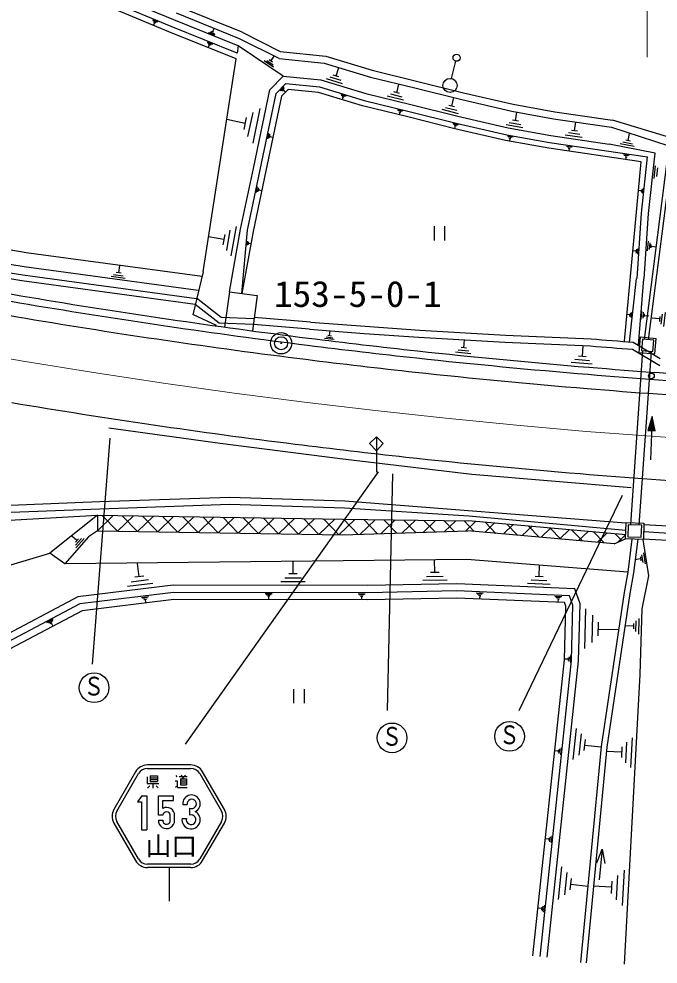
# Model space of a CAD drawing. Units: millimetres, scale not verified. Extents: x 40000 to 680000, y 20000 to 380000.
# Drawn here: x 181498 to 226404, y 249179 to 315557 of the extents above; entities that cross this region are included whole.
import ezdxf
from ezdxf.enums import TextEntityAlignment as Align

# ---------------------------------------------------------------- set-up
doc = ezdxf.new("R2010")
doc.units = ezdxf.units.MM
doc.header["$LTSCALE"] = 1000
doc.linetypes.add('CHAIN', pattern=[18.5, 12, -1.5, 3.5, -1.5])
for name, color, linetype, lineweight in [('M-BGD', 7, 'Continuous', 25), ('M-BMK', 2, 'CHAIN', 13), ('M-BMK-SRVR', 3, 'Continuous', 25), ('M-STR-HTXT', 7, 'Continuous', 13), ('M-STR-STRC', 7, 'Continuous', 25)]:
    doc.layers.add(name, color=color, linetype=linetype, lineweight=lineweight)
doc.styles.add('ＭＳ ゴシック', font='')
doc.styles.get('ＭＳ ゴシック').set_extended_font_data('MS Gothic')

# ---------------------------------------------------------------- blocks, each defined once
blk = doc.blocks.new('BUHIN47')
at = {"color": 7, "linetype": 'Continuous', "lineweight": 25}
for p, q in [((5, -6), (-120, 160)), ((242, 9), (-76, -230)), ((-67, -139), (153, 26)), ((61, 36), (-51, -48))]:
    blk.add_line(p, q, dxfattribs=at)
blk = doc.blocks.new('BUHIN140')
at = {"color": 7, "linetype": 'Continuous', "lineweight": 25}
for p, q in [((10, -3), (-239, 73)), ((35, 81), (-16, -87)), ((35, -190), (135, 139)), ((237, 188), (93, -288))]:
    blk.add_line(p, q, dxfattribs=at)
blk = doc.blocks.new('BUHIN142')
at = {"color": 7, "linetype": 'Continuous', "lineweight": 25}
for p, q in [((7, -7), (-177, 176)), ((-58, -184), (185, 60)), ((69, 55), (-55, -69)), ((298, 54), (-53, -298))]:
    blk.add_line(p, q, dxfattribs=at)
blk = doc.blocks.new('BUHIN143')
at = {"color": 7, "linetype": 'Continuous', "lineweight": 25}
for p, q in [((7, -7), (-170, 184)), ((-65, -181), (187, 52)), ((300, 42), (-65, -296)), ((71, 52), (-57, -67))]:
    blk.add_line(p, q, dxfattribs=at)
blk = doc.blocks.new('BUHIN145')
at = {"color": 7, "linetype": 'Continuous', "lineweight": 25}
for p, q in [((23, -302), (-291, 84)), ((-177, 77), (40, -190)), ((47, -74), (-63, 62)), ((-8, -6), (194, 158))]:
    blk.add_line(p, q, dxfattribs=at)
blk = doc.blocks.new('BUHIN205')
at = {"color": 7, "linetype": 'Continuous', "lineweight": 25}
for p, q in [((39, -604), (-579, 176)), ((-352, 158), (75, -381)), ((93, -150), (-124, 125)), ((-16, -12), (392, 311))]:
    blk.add_line(p, q, dxfattribs=at)
blk = doc.blocks.new('BUHIN220')
at = {"color": 7, "linetype": 'Continuous', "lineweight": 25}
for p, q in [((-624, 81), (85, -624)), ((626, -79), (-83, 626))]:
    blk.add_line(p, q, dxfattribs=at)
blk = doc.blocks.new('BUHIN223')
at = {"color": 7, "linetype": 'Continuous', "lineweight": 25}
blk.add_circle((0, 0), 498, dxfattribs=at)
blk = doc.blocks.new('BUHIN224')
at = {"color": 7, "linetype": 'Continuous', "lineweight": 25}
blk.add_circle((0, 0), 249, dxfattribs=at)
blk = doc.blocks.new('BUHIN231')
at = {"color": 3, "linetype": 'Continuous', "lineweight": 25}
for radius in [746, 458, 22.5]:
    blk.add_circle((0, 0), radius, dxfattribs=at)

msp = doc.modelspace()

# ---------------------------------------------------------------- linework, layer by layer
at = {"layer": 'M-BGD'}
for p, q in [((192186, 315026), (187997, 316760)), ((192375, 315489), (188215, 317211)), ((192033, 314656), (187824, 316399)), ((197187, 314632), (192752, 316414)), ((190890, 315495), (191257, 315343)), ((191175, 315305), (190921, 315410)), ((191024, 315299), (190944, 315107)), ((190959, 315326), (191089, 315272)), ((196903, 313668), (192375, 315489)), ((197001, 314168), (192563, 315952)), ((196761, 312755), (192033, 314656)), ((196824, 313161), (192186, 315026)), ((194922, 314638), (195241, 314510)), ((195192, 314615), (195029, 314680)), ((195111, 314647), (195208, 314889)), ((197187, 314632), (199842, 313270)), ((195281, 314404), (194819, 314589)), ((199792, 312772), (197001, 314168)), ((194734, 313934), (195104, 313786)), ((195021, 313747), (194766, 313849)), ((194871, 313739), (194793, 313546)), ((194806, 313766), (194935, 313713)), ((196903, 313668), (196824, 313161)), ((200070, 311539), (196903, 313668)), ((194445, 297793), (196761, 312755)), ((198905, 312644), (199361, 312337)), ((199318, 312518), (199086, 312674)), ((199202, 312596), (199434, 312941)), ((199792, 312772), (202953, 312458)), ((199842, 313270), (203052, 312950)), ((203052, 312950), (206325, 311951)), ((199388, 312158), (198727, 312602)), ((202953, 312458), (206192, 311469)), ((203784, 311551), (203966, 312148)), ((211898, 311371), (212189, 312585)), ((199123, 310567), (200070, 311539)), ((200070, 311539), (202716, 311275)), ((204241, 311004), (203099, 311353)), ((203336, 311491), (204125, 311250)), ((203985, 311490), (203583, 311613)), ((206192, 311469), (209313, 310708)), ((206325, 311951), (209432, 311194)), ((199583, 310322), (200260, 311018)), ((199845, 310503), (200123, 310788)), ((200128, 310697), (199936, 310500)), ((200260, 311018), (202617, 310783)), ((202617, 310783), (205743, 309829)), ((202716, 311275), (205875, 310311)), ((208039, 310376), (208187, 310983)), ((209313, 310708), (212612, 309889)), ((209432, 311194), (212728, 310375)), ((197968, 305062), (199123, 310567)), ((198457, 304959), (199583, 310322)), ((199950, 310127), (198849, 304877)), ((200412, 310600), (199950, 310127)), ((200028, 310505), (200126, 310605)), ((200077, 310555), (200226, 310410)), ((202538, 310388), (200412, 310600)), ((205637, 309443), (202538, 310388)), ((204110, 310262), (204491, 310146)), ((204412, 310100), (204149, 310180)), ((204195, 310100), (204329, 310059)), ((204262, 310080), (204202, 309881)), ((205875, 310311), (209026, 309543)), ((208527, 309856), (207367, 310139)), ((207595, 310290), (208397, 310095)), ((208243, 310327), (207835, 310426)), ((211907, 309421), (212057, 310027)), ((212728, 310375), (216218, 309575)), ((208812, 308669), (205637, 309443)), ((205743, 309829), (208907, 309057)), ((209026, 309543), (212334, 308722)), ((211462, 309337), (212263, 309138)), ((212111, 309371), (211703, 309472)), ((212612, 309889), (216117, 309085)), ((216218, 309575), (219139, 309039)), ((197593, 307296), (197946, 308978)), ((198434, 309265), (197923, 306831)), ((208092, 309192), (208479, 309098)), ((208402, 309048), (208135, 309113)), ((208186, 309035), (208322, 309002)), ((208254, 309019), (208205, 308817)), ((212121, 307847), (208812, 308669)), ((208907, 309057), (212217, 308235)), ((212392, 308899), (211234, 309187)), ((212334, 308722), (215875, 307910)), ((216117, 309085), (219058, 308546)), ((216378, 308403), (216491, 309017)), ((219139, 309039), (223208, 308444)), ((197384, 308215), (196111, 308482)), ((197474, 308643), (197294, 307787)), ((211992, 308228), (212378, 308132)), ((212302, 308082), (212035, 308148)), ((212086, 308070), (212222, 308037)), ((212154, 308053), (212104, 307852)), ((212217, 308235), (215774, 307420)), ((216895, 307912), (215721, 308127)), ((215940, 308291), (216751, 308142)), ((216585, 308365), (216172, 308441)), ((219058, 308546), (223135, 307949)), ((220532, 307699), (220622, 308317)), ((227533, 307133), (223208, 308444)), ((198978, 307138), (199060, 307528)), ((199112, 307453), (199056, 307184)), ((199132, 307238), (199160, 307375)), ((215693, 307028), (212121, 307847)), ((215774, 307420), (218782, 306868)), ((215821, 307348), (216212, 307276)), ((215875, 307910), (218863, 307361)), ((218863, 307361), (222962, 306762)), ((221066, 307227), (219885, 307400)), ((220098, 307572), (220914, 307452)), ((220739, 307669), (220324, 307730)), ((223135, 307949), (227169, 306649)), ((224299, 307007), (224401, 307517)), ((199146, 307306), (199349, 307263)), ((218716, 306473), (215693, 307028)), ((216139, 307222), (215869, 307271)), ((215924, 307197), (216062, 307172)), ((215993, 307184), (215955, 306980)), ((218782, 306868), (225657, 305862)), ((226187, 306118), (222962, 306762)), ((224723, 306591), (223748, 306786)), ((223932, 306920), (224607, 306786)), ((224471, 306973), (224127, 307042)), ((225219, 305522), (218716, 306473)), ((227169, 306649), (225414, 293052)), ((227469, 306636), (225713, 293024)), ((225741, 301882), (226187, 306118)), ((224037, 292927), (225219, 305522)), ((225243, 301925), (225657, 305862)), ((197069, 300789), (197968, 305062)), ((197564, 300715), (198457, 304959)), ((198849, 304877), (197956, 300632)), ((226129, 304359), (226223, 305250)), ((226359, 305095), (226294, 304480)), ((198188, 303377), (198270, 303767)), ((198322, 303692), (198266, 303423)), ((198342, 303477), (198370, 303614)), ((198356, 303545), (198559, 303502)), ((225225, 303484), (225018, 303506)), ((225233, 303554), (225218, 303415)), ((225274, 303341), (225302, 303615)), ((225375, 303668), (225334, 303273)), ((182013, 299131), (167879, 301527)), ((224928, 297330), (225243, 301925)), ((225427, 297296), (225741, 301882)), ((196097, 299297), (196350, 300719)), ((196287, 296391), (197069, 300789)), ((196752, 300973), (196386, 298915)), ((197165, 296272), (197564, 300715)), ((181862, 298143), (167705, 300542)), ((195897, 300064), (194822, 300255)), ((195961, 300425), (195833, 299702)), ((197956, 300632), (197165, 296272)), ((181711, 297154), (167531, 299558)), ((181771, 297549), (167601, 299952)), ((197526, 299661), (197553, 299958)), ((197599, 299907), (197581, 299702)), ((197632, 299748), (197642, 299853)), ((197637, 299801), (197792, 299787)), ((224886, 299111), (224908, 299385)), ((224980, 299440), (224947, 299043)), ((225659, 299264), (225718, 299958)), ((225826, 299840), (225785, 299361)), ((225905, 299470), (225926, 299714)), ((225915, 299592), (226278, 299561)), ((194364, 297456), (182013, 299131)), ((224834, 299252), (224627, 299270)), ((224840, 299322), (224828, 299183)), ((194101, 296482), (181862, 298143)), ((188509, 297725), (188579, 298241)), ((193972, 295895), (181771, 297549)), ((188958, 297336), (187972, 297470)), ((188148, 297615), (188830, 297523)), ((188682, 297702), (188336, 297749)), ((194445, 297793), (193724, 294765)), ((193886, 295503), (181711, 297154)), ((224863, 297337), (224364, 292848)), ((225387, 297299), (224992, 292650)), ((196287, 296391), (195946, 293915)), ((196287, 296391), (198240, 296126)), ((198240, 296126), (197909, 293648)), ((195565, 294184), (193886, 295503)), ((195709, 294579), (193981, 295936)), ((193733, 294788), (195346, 294049)), ((224403, 294785), (224196, 294808)), ((224411, 294855), (224395, 294715)), ((224451, 294642), (224481, 294915)), ((224554, 294968), (224510, 294573)), ((225218, 294458), (225269, 295053)), ((225361, 294952), (225326, 294541)), ((225429, 294634), (225447, 294843)), ((225438, 294739), (225749, 294712)), ((197969, 294097), (195565, 294184)), ((198022, 294495), (195709, 294579)), ((201915, 293765), (197969, 294097)), ((201977, 294261), (198035, 294592)), ((201977, 294261), (205817, 293968)), ((201915, 293765), (205759, 293471)), ((203329, 293302), (203371, 293664)), ((205759, 293471), (209604, 293208)), ((205817, 293968), (209658, 293705)), ((209658, 293705), (215681, 293358)), ((203648, 293036), (202956, 293117)), ((203078, 293221), (203556, 293165)), ((203450, 293288), (203207, 293317)), ((209604, 293208), (215633, 292860)), ((212751, 292456), (212808, 293025)), ((215633, 292860), (221663, 292590)), ((215681, 293358), (221704, 293088)), ((224654, 292854), (226549, 291711)), ((225076, 292130), (225179, 293225)), ((225179, 293225), (226274, 293121)), ((225314, 293061), (225239, 292265)), ((226111, 292986), (225314, 293061)), ((226036, 292190), (226111, 292986)), ((226171, 292026), (226274, 293121)), ((213259, 292045), (212170, 292156)), ((212359, 292322), (213111, 292246)), ((212942, 292437), (212559, 292476)), ((221081, 291849), (221148, 292626)), ((224481, 280039), (225338, 292248)), ((224616, 292355), (226514, 291212)), ((225076, 292130), (226171, 292026)), ((225079, 279997), (225937, 292206)), ((225239, 292265), (226036, 292190)), ((221782, 291299), (220295, 291428)), ((220548, 291658), (221576, 291569)), ((221342, 291826), (220819, 291872)), ((225977, 287635), (225862, 284603)), ((195647, 285729), (187810, 286819)), ((204061, 284664), (195647, 285729)), ((213328, 283568), (204061, 284664)), ((224510, 282633), (213328, 283568)), ((187166, 281639), (180312, 281361)), ((196310, 281945), (187166, 281639)), ((196311, 281444), (187184, 281139)), ((204400, 281700), (196310, 281945)), ((204376, 281200), (196311, 281444)), ((224135, 280135), (204400, 281700)), ((187184, 281139), (180313, 280861)), ((213112, 280634), (204376, 281200)), ((173305, 279960), (187029, 280698)), ((187029, 280698), (183661, 278039)), ((187029, 280698), (187011, 279598)), ((188129, 280680), (187011, 279598)), ((187029, 280698), (204260, 280419)), ((187343, 280693), (188425, 279576)), ((189543, 280658), (188425, 279576)), ((188757, 280670), (189839, 279553)), ((190957, 280635), (189839, 279553)), ((190171, 280647), (191253, 279530)), ((192371, 280612), (191253, 279530)), ((191586, 280624), (192668, 279507)), ((193785, 280589), (192668, 279507)), ((193000, 280601), (194082, 279484)), ((195199, 280566), (194082, 279484)), ((194414, 280578), (195496, 279461)), ((196613, 280543), (195496, 279461)), ((195828, 280556), (196910, 279438)), ((198027, 280520), (196910, 279438)), ((197242, 280533), (198324, 279415)), ((199441, 280497), (198324, 279415)), ((198656, 280510), (199738, 279392)), ((200855, 280474), (199738, 279392)), ((200070, 280487), (201152, 279369)), ((202269, 280451), (201152, 279369)), ((201484, 280464), (202566, 279346)), ((203683, 280428), (202566, 279346)), ((202898, 280441), (203980, 279323)), ((205100, 280408), (203980, 279323)), ((204260, 280419), (213088, 280302)), ((204312, 280418), (205341, 279355)), ((206518, 280389), (205454, 279359)), ((205721, 280399), (206690, 279399)), ((207937, 280370), (206942, 279407)), ((207131, 280381), (208039, 279443)), ((209355, 280351), (208430, 279455)), ((208541, 280362), (209389, 279486)), ((210773, 280332), (209917, 279504)), ((209951, 280343), (210738, 279530)), ((211361, 280325), (212088, 279574)), ((212192, 280314), (211405, 279552)), ((212771, 280306), (213489, 279564)), ((213573, 280259), (212892, 279600)), ((224134, 279332), (213088, 280302)), ((224144, 279632), (213112, 280634)), ((214891, 280144), (214226, 279499)), ((214267, 280198), (215010, 279430)), ((224124, 279042), (224163, 280189)), ((224163, 280189), (225407, 280147)), ((225407, 280147), (225369, 279001)), ((187011, 279598), (186396, 279173)), ((187011, 279598), (204229, 279319)), ((204229, 279319), (213027, 279604)), ((223321, 278701), (213027, 279604)), ((216209, 280028), (215544, 279384)), ((215788, 280065), (216532, 279297)), ((217528, 279912), (216862, 279268)), ((217309, 279931), (218053, 279163)), ((218846, 279796), (218180, 279152)), ((218830, 279798), (219574, 279030)), ((220164, 279681), (219499, 279036)), ((220351, 279664), (221095, 278896)), ((221482, 279565), (220817, 278921)), ((221872, 279531), (222616, 278763)), ((224307, 280034), (224279, 279187)), ((225252, 280002), (224307, 280034)), ((225224, 279156), (225252, 280002)), ((230093, 279245), (225387, 279529)), ((230123, 279744), (225403, 280028)), ((186396, 279173), (184728, 277280)), ((185575, 278933), (185224, 279242)), ((185679, 279051), (185471, 278814)), ((185478, 278608), (185887, 279072)), ((186091, 279075), (185499, 278403)), ((222801, 279449), (222135, 278805)), ((223321, 278701), (224124, 279042)), ((223393, 279397), (223850, 278926)), ((224119, 279334), (223578, 278810)), ((225369, 279001), (224124, 279042)), ((224570, 279027), (224274, 276705)), ((224279, 279187), (225224, 279156)), ((224972, 279014), (224669, 276646)), ((225324, 279002), (225739, 276455)), ((230063, 278745), (225370, 279029)), ((179720, 276849), (183661, 278039)), ((184728, 277280), (183661, 278039)), ((212972, 277602), (184728, 277280)), ((200756, 276582), (200758, 277466)), ((210718, 276681), (210701, 277565)), ((224274, 276705), (212972, 277602)), ((225178, 277634), (224768, 277567)), ((225156, 277772), (225201, 277495)), ((225347, 277383), (225258, 277926)), ((225371, 278068), (225499, 277283)), ((189953, 276385), (189840, 277314)), ((218042, 276387), (218077, 277219)), ((189376, 276029), (190604, 276178)), ((190266, 276423), (189641, 276347)), ((200174, 276315), (201343, 276313)), ((201054, 276581), (200459, 276582)), ((211574, 276145), (209883, 276112)), ((210141, 276402), (211309, 276425)), ((211015, 276687), (210420, 276675)), ((217484, 276159), (218583, 276112)), ((218322, 276376), (217762, 276399)), ((224274, 276705), (224025, 275271)), ((224669, 276646), (224420, 275208)), ((225739, 276455), (225265, 274134)), ((192332, 275780), (185633, 274964)), ((190913, 275912), (189135, 275696)), ((205988, 275762), (192332, 275780)), ((201601, 276028), (199910, 276030)), ((212260, 275884), (205988, 275762)), ((220547, 275535), (212260, 275884)), ((218816, 275834), (217225, 275901)), ((220922, 274468), (220547, 275535)), ((185633, 274964), (177888, 270865)), ((192362, 275280), (185785, 274479)), ((190104, 274927), (190598, 274987)), ((190531, 274894), (190190, 274853)), ((190284, 274785), (190458, 274806)), ((205993, 275262), (192362, 275280)), ((212255, 275384), (205993, 275262)), ((212249, 274883), (205997, 274762)), ((219828, 274565), (212249, 274883)), ((220188, 275050), (212255, 275384)), ((220420, 274389), (220188, 275050)), ((224025, 275271), (222407, 264463)), ((224420, 275208), (222805, 264414)), ((185785, 274479), (178124, 270424)), ((192392, 274780), (185937, 273994)), ((190371, 274796), (190402, 274537)), ((205997, 274762), (192392, 274780)), ((219823, 270538), (219918, 274310)), ((219918, 274310), (219828, 274565)), ((220322, 270505), (220420, 274389)), ((220822, 270472), (220922, 274468)), ((185937, 273994), (178360, 269983)), ((221257, 271341), (221327, 274126)), ((221785, 273681), (221737, 271756)), ((225265, 274134), (225125, 269515)), ((222190, 272221), (222214, 273201)), ((224675, 272909), (224104, 272926)), ((224681, 273101), (224669, 272716)), ((224837, 272527), (224860, 273283)), ((225049, 273445), (225016, 272351)), ((222202, 272711), (223657, 272674)), ((220253, 270842), (220241, 270345)), ((217613, 249764), (219823, 270538)), ((218111, 249711), (220322, 270505)), ((218608, 249658), (220822, 270472)), ((220085, 270598), (219825, 270604)), ((220087, 270685), (220083, 270510)), ((220159, 270425), (220168, 270768)), ((225125, 269515), (224024, 249179)), ((220435, 263548), (220666, 265725)), ((220996, 265347), (220837, 263843)), ((221221, 264178), (221302, 264944)), ((224581, 265066), (224468, 262980)), ((222407, 264463), (220950, 249295)), ((221261, 264561), (222399, 264440)), ((222805, 264414), (221348, 249257)), ((223863, 264427), (223824, 263693)), ((224135, 263324), (224213, 264765)), ((223843, 264060), (222753, 264119)), ((222484, 257257), (222273, 255108)), ((219405, 253725), (219647, 256000)), ((219993, 255605), (219826, 254033)), ((224018, 255770), (223883, 253286)), ((220227, 254383), (220312, 255184)), ((223163, 255009), (223115, 254135)), ((223486, 253696), (223579, 255412)), ((220270, 254784), (221459, 254657)), ((223139, 254572), (221841, 254643))]:
    msp.add_line(p, q, dxfattribs=at)
for points in [[(225977, 287635), (225690, 286645), (226189, 286626)], [(225970, 287430), (226117, 286691), (225767, 286704)], [(225966, 287330), (226081, 286730), (225806, 286741)], [(225962, 287227), (226045, 286769), (225845, 286777)], [(225958, 287128), (226009, 286808), (225884, 286813)]]:
    msp.add_lwpolyline(points, close=True, dxfattribs=at)
for points in [[(225974, 287532), (226153, 286652), (225728, 286668), (225973, 287530)], [(225948, 286848), (225954, 287025), (225973, 286847), (225923, 286849), (225954, 287025)], [(222100, 256290), (222484, 257257), (222670, 256234)]]:
    msp.add_lwpolyline(points, dxfattribs=at)
msp.add_circle((225935, 290488), 200, dxfattribs=at)
for radius, start, end in [(470502, 258.04333, 260.45579), (471002, 258.04333, 260.45579), (472002, 258.04333, 260.45579), (471002, 260.45579, 262.86825), (470502, 260.45579, 262.86825), (472002, 260.45579, 262.86825), (470502, 262.86825, 263.80781), (468502, 265.28069, 265.64257), (471002, 262.86825, 263.80781), (470502, 263.80781, 265.28069), (469002, 265.28069, 265.64257), (472002, 262.86825, 263.80781), (471002, 263.80781, 265.28069), (472002, 263.80781, 265.28069), (470502, 265.28069, 267.69315), (471002, 265.28069, 267.69315), (472002, 265.28069, 267.69315), (478002, 260.45579, 262.86825), (478002, 262.86825, 263.80781), (478002, 263.80781, 265.28069), (478002, 265.28069, 267.69315)]:
    msp.add_arc((260250, 760002), radius, start, end, dxfattribs=at)
at = {"layer": 'M-BMK'}
msp.add_lwpolyline([(176889, 292374), (181796, 291523), (186731, 290718), (191665, 289972), (196617, 289278), (201566, 288639), (206530, 288048), (211489, 287508), (216461, 287018), (221349, 286590), (226245, 286221), (231224, 285906), (236216, 285630), (241201, 285378), (246193, 285141), (250788, 284956), (255383, 284832), (259199, 284794), (263023, 284815), (263518, 284821), (264012, 284827)], dxfattribs=at)
at = {"layer": 'M-STR-HTXT'}
msp.add_line((225631, 325894), (225630, 312876), dxfattribs=at)
at = {"layer": 'M-STR-STRC'}
for p, q in [((186659, 270242), (187909, 286110)), ((206729, 283748), (193179, 264614)), ((207400, 266992), (207776, 283610)), ((216646, 266991), (223895, 282109)), ((193576, 263163), (190528, 263163)), ((190528, 262923), (193576, 262923)), ((189696, 262683), (188172, 260043)), ((188380, 259923), (189904, 262563)), ((190515, 262325), (190515, 261852)), ((190718, 262408), (190718, 262001)), ((190718, 262408), (191235, 262408)), ((190718, 262270), (191235, 262270)), ((191235, 262408), (191235, 262001)), ((192522, 262432), (192594, 262328)), ((192765, 262354), (193321, 262354)), ((192843, 262197), (192843, 261771)), ((192843, 262197), (193262, 262197)), ((192896, 262458), (192984, 262354)), ((193091, 262354), (192948, 262197)), ((193203, 262445), (193119, 262354)), ((193262, 262197), (193262, 261771)), ((194200, 262563), (195724, 259923)), ((195931, 260043), (194407, 262683)), ((190515, 261852), (191336, 261852)), ((190689, 261699), (190522, 261539)), ((190718, 262139), (191235, 262139)), ((190718, 262001), (191235, 262001)), ((190900, 261852), (190900, 261539)), ((191140, 261699), (191293, 261568)), ((192477, 262059), (192627, 262059)), ((192627, 261673), (192496, 261575)), ((192627, 262059), (192627, 261673)), ((192627, 261673), (192647, 261581)), ((192647, 261581), (193321, 261581)), ((192843, 262046), (193262, 262046)), ((192843, 261909), (193262, 261909)), ((192843, 261771), (193262, 261771)), ((190130, 261003), (189830, 260578)), ((190130, 261003), (190481, 261003)), ((190481, 261003), (190481, 258614)), ((191300, 261002), (192357, 261002)), ((191300, 259639), (191300, 261002)), ((192357, 260663), (192357, 261002)), ((189830, 260578), (190121, 260578)), ((190121, 260578), (190121, 258614)), ((191608, 260663), (192357, 260663)), ((191608, 260116), (191608, 260663)), ((193014, 260388), (193320, 260388)), ((191608, 259639), (191300, 259639)), ((192134, 259264), (192134, 259609)), ((192441, 259264), (192441, 259609)), ((193504, 259644), (193504, 260137)), ((188172, 259083), (189696, 256443)), ((189904, 256563), (188380, 259203)), ((191300, 259293), (191608, 259293)), ((192960, 259409), (193270, 259409)), ((195723, 259203), (194199, 256563)), ((194407, 256443), (195931, 259083)), ((190121, 258614), (190481, 258614)), ((193575, 256203), (190527, 256203)), ((193575, 255963), (190527, 255963)), ((192051, 255963), (192051, 253598))]:
    msp.add_line(p, q, dxfattribs=at)
msp.add_lwpolyline([(206609, 286217), (206127, 285730), (206609, 285217), (207090, 285730), (206609, 286217), (206609, 283717)], dxfattribs=at)
for centre in [(186779, 268591), (215973, 265172), (207717, 265066)]:
    msp.add_circle(centre, 1044, dxfattribs=at)
for centre, radius, start, end in [((190528, 262203), 960, 89.99566, 149.99566), ((190528, 262203), 720, 89.99566, 149.99566), ((193576, 262203), 960, 29.99566, 89.99566), ((193576, 262203), 720, 29.99566, 89.99566), ((193625, 260447), 614, 295.174, 185.53249), ((193641, 260430), 324, 244.97326, 187.60961), ((189003, 259563), 960, 149.99566, 209.99566), ((189003, 259563), 720, 149.99566, 209.99566), ((191870, 259609), 571, 359.99566, 117.33212), ((191870, 259609), 264, 359.99566, 173.5563), ((193597, 259316), 644, 171.70892, 63.30317), ((193596, 259319), 338, 164.48071, 105.77773), ((195100, 259563), 720, 329.99566, 29.99568), ((195100, 259563), 960, 329.99566, 29.99566), ((191870, 259264), 571, 177.02477, 359.99566), ((191870, 259264), 264, 173.5563, 359.99566), ((190527, 256923), 960, 209.99566, 269.99566), ((190527, 256923), 720, 209.99566, 269.99566), ((193576, 256923), 720, 269.99566, 329.99566), ((193576, 256923), 960, 269.99566, 329.99566)]:
    msp.add_arc(centre, radius, start, end, dxfattribs=at)

# ---------------------------------------------------------------- block references
at = {"layer": 'M-BGD', "rotation": 134.82899}
for name, p in [('BUHIN224', (212247, 312829)), ('BUHIN223', (211788, 310883)), ('BUHIN47', (220155, 306465)), ('BUHIN47', (224154, 305880)), ('BUHIN220', (211047, 300505)), ('BUHIN205', (226492, 294490)), ('BUHIN143', (213870, 275065)), ('BUHIN142', (199045, 275021)), ('BUHIN142', (205575, 275013)), ('BUHIN143', (219382, 274834)), ('BUHIN140', (183766, 273127)), ('BUHIN220', (201177, 267995)), ('BUHIN145', (219394, 264140)), ('BUHIN145', (218735, 257949)), ('BUHIN145', (218218, 253080))]:
    msp.add_blockref(name, p, dxfattribs=at)
at = {"layer": 'M-BMK-SRVR', "rotation": 134.82899}
msp.add_blockref('BUHIN231', (199921, 292778), dxfattribs=at)

# ---------------------------------------------------------------- texts
at = {"layer": 'M-BMK-SRVR', "style": 'ＭＳ ゴシック', "width": 1.05}
msp.add_text('153-5-0-1', height=1833, rotation=359.996, dxfattribs=at).set_placement((199421, 294778), align=Align.BOTTOM_LEFT)
at = {"layer": 'M-STR-STRC', "style": 'ＭＳ ゴシック', "width": 0.8}
for p in [(186037, 267644), (206975, 264119), (215231, 264225)]:
    msp.add_text('Ｓ', height=1320, rotation=359.996, dxfattribs=at).set_placement(p, align=Align.BOTTOM_LEFT)
at = {"layer": 'M-STR-STRC', "style": 'ＭＳ ゴシック'}
msp.add_text('山口', height=1320, rotation=359.996, dxfattribs=at).set_placement((190411, 256413), align=Align.BOTTOM_LEFT)

doc.saveas('drawing.dxf')
